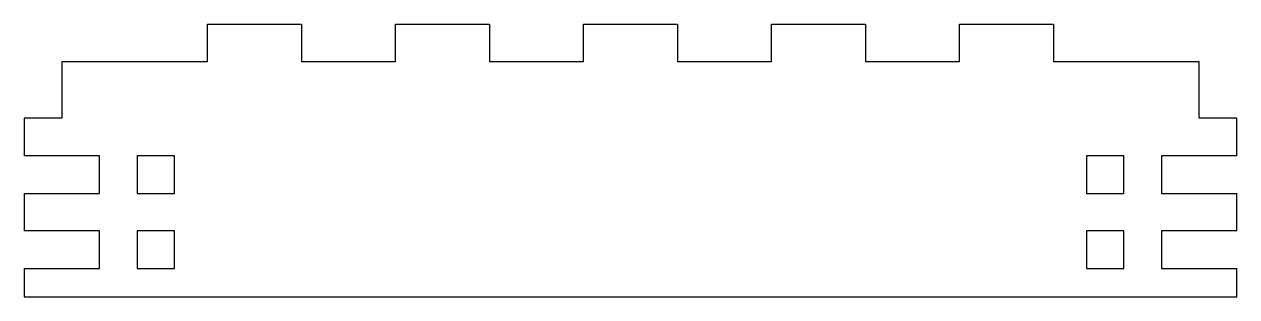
# Model space of a CAD drawing. Header units: millimetres. Extents: x -4 to 125, y -25 to 4.
import ezdxf

# ---------------------------------------------------------------- set-up
doc = ezdxf.new("R2010")
doc.units = ezdxf.units.MM

msp = doc.modelspace()

# ---------------------------------------------------------------- linework, layer by layer
at = {"color": 7, "linetype": 'Continuous', "lineweight": 25}
for p, q in [((15.5, 4), (25.5, 4)), ((15.5, 0), (15.5, 4)), ((25.5, 4), (25.5, 0)), ((35.5, 4), (45.5, 4)), ((35.5, 0), (35.5, 4)), ((45.5, 4), (45.5, 0)), ((55.5, 4), (65.5, 4)), ((55.5, 0), (55.5, 4)), ((65.5, 4), (65.5, 0)), ((75.5, 4), (85.5, 4)), ((75.5, 0), (75.5, 4)), ((85.5, 4), (85.5, 0)), ((95.5, 4), (105.5, 4)), ((95.5, 0), (95.5, 4)), ((105.5, 4), (105.5, 0)), ((15.5, 0), (0, 0)), ((0, 0), (0, -6)), ((35.5, 0), (25.5, 0)), ((55.5, 0), (45.5, 0)), ((75.5, 0), (65.5, 0)), ((95.5, 0), (85.5, 0)), ((121, 0), (105.5, 0)), ((121, -6), (121, 0)), ((0, -6), (-4, -6)), ((-4, -6), (-4, -10)), ((125, -6), (121, -6)), ((125, -10), (125, -6)), ((4, -10), (-4, -10)), ((4, -14), (4, -10)), ((8, -10), (8, -14)), ((12, -10), (8, -10)), ((12, -14), (12, -10)), ((109, -10), (109, -14)), ((113, -10), (109, -10)), ((113, -14), (113, -10)), ((117, -10), (117, -14)), ((125, -10), (117, -10)), ((-4, -14), (4, -14)), ((-4, -14), (-4, -18)), ((8, -14), (12, -14)), ((109, -14), (113, -14)), ((117, -14), (125, -14)), ((125, -18), (125, -14)), ((4, -18), (-4, -18)), ((4, -22), (4, -18)), ((8, -18), (8, -22)), ((12, -18), (8, -18)), ((12, -22), (12, -18)), ((109, -18), (109, -22)), ((113, -18), (109, -18)), ((113, -22), (113, -18)), ((117, -18), (117, -22)), ((125, -18), (117, -18)), ((-4, -22), (4, -22)), ((-4, -22), (-4, -25)), ((8, -22), (12, -22)), ((109, -22), (113, -22)), ((117, -22), (125, -22)), ((125, -25), (125, -22)), ((-4, -25), (125, -25))]:
    msp.add_line(p, q, dxfattribs=at)

doc.saveas('drawing.dxf')
